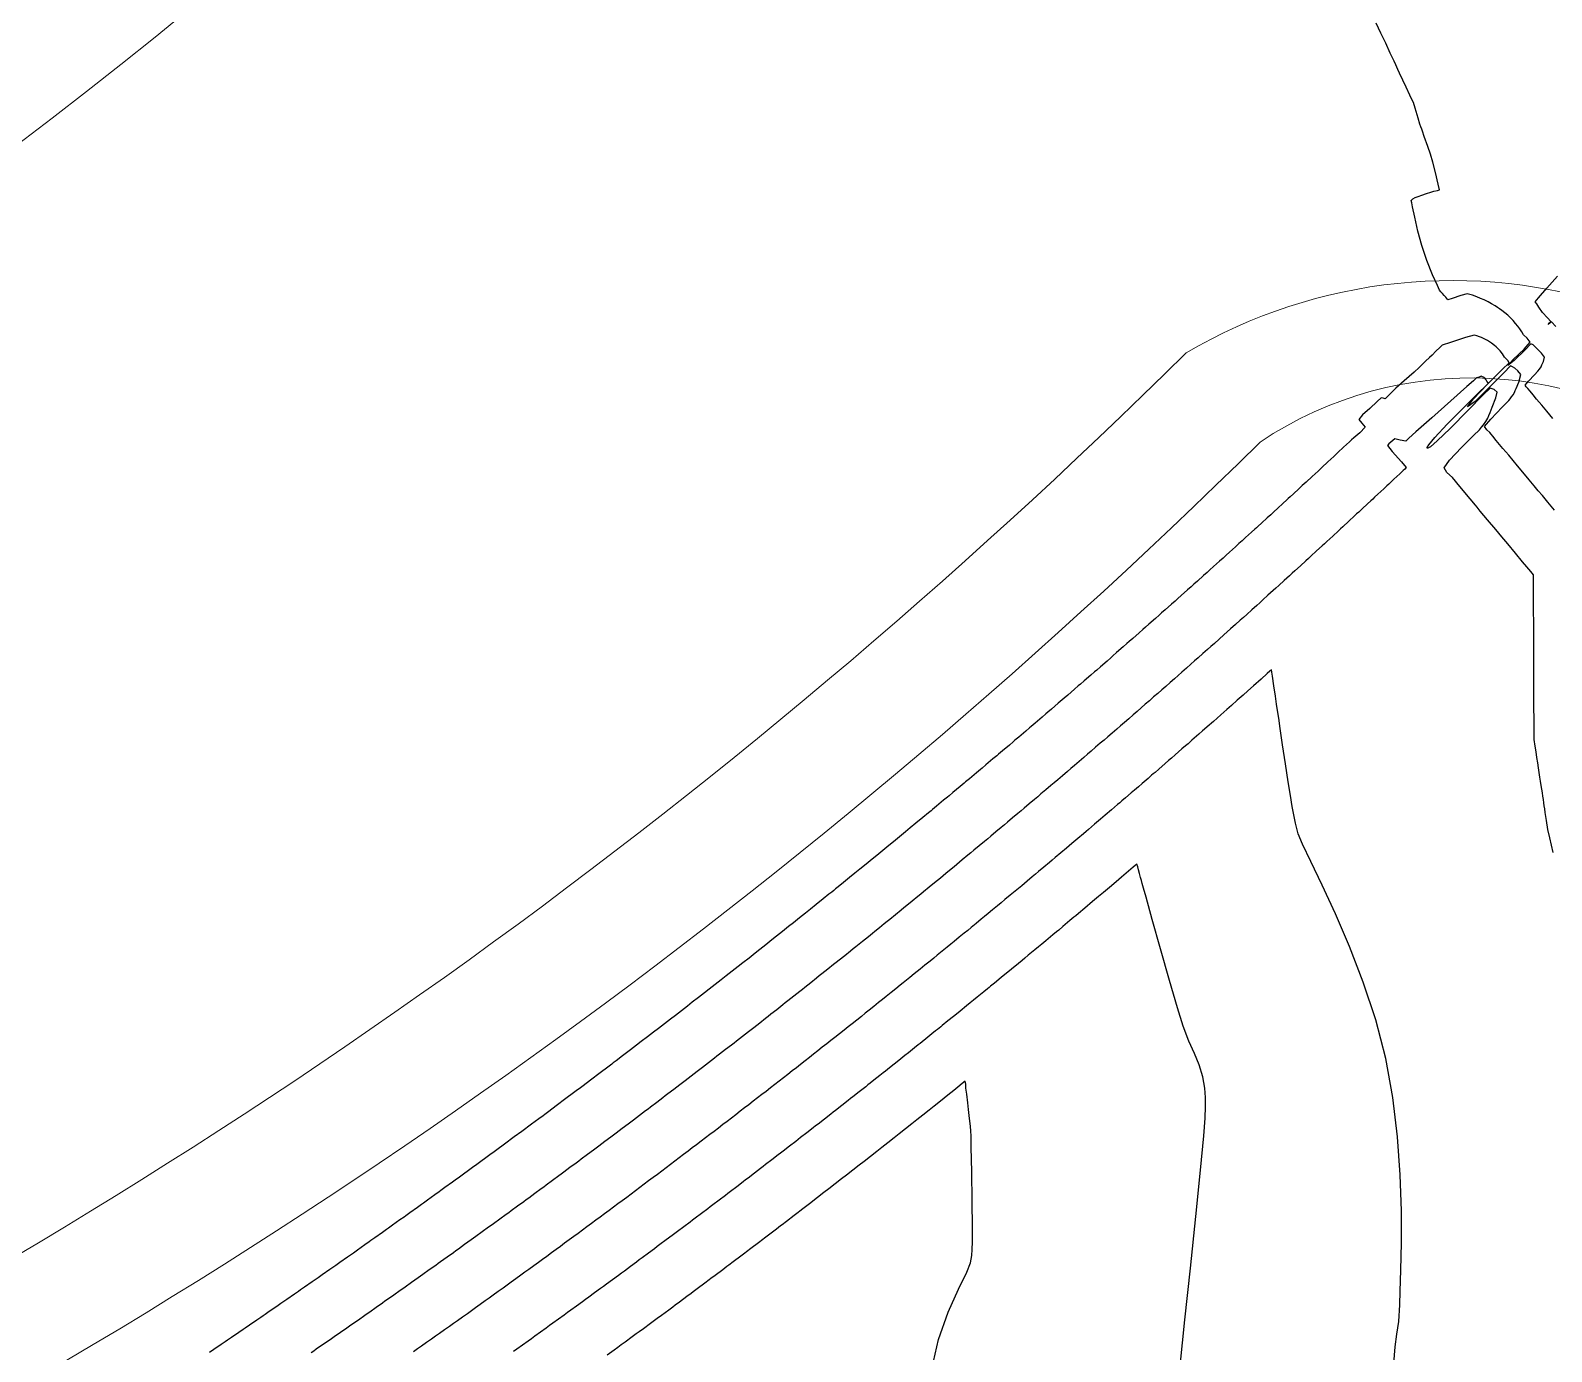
# Model space of a CAD drawing. Header units: millimetres. Extents: x 340454 to 342791, y 6993867 to 6995092.
# Drawn here: x 341672 to 341711.5, y 6994418.21 to 6994452.51 of the extents above; entities that cross this region are included whole.
import ezdxf

# ---------------------------------------------------------------- set-up
doc = ezdxf.new("R2010")
doc.units = ezdxf.units.MM
doc.header["$LTSCALE"] = 10
for name, color, linetype in [('T-HM-CURVA_INTERMEDIARIA', 45, 'Continuous'), ('T-HM-CURVA_MESTRA', 20, 'Continuous'), ('URB-Calçadas', 2, 'Continuous'), ('URB-Quadras', 3, 'Continuous')]:
    doc.layers.add(name, color=color, linetype=linetype)

msp = doc.modelspace()

# ---------------------------------------------------------------- linework, layer by layer
at = {"layer": 'T-HM-CURVA_INTERMEDIARIA', "color": 45, "linetype": 'Continuous', "lineweight": -3, "flags": 128}
for points, elevation in [([(341711.528, 6994442.44), (341711.373, 6994442.626), (341711.244, 6994442.781), (341711.109, 6994442.943), (341711.018, 6994443.051), (341710.937, 6994443.149), (341710.878, 6994443.22), (341710.838, 6994443.263), (341710.807, 6994443.305), (341710.894, 6994443.404), (341711.055, 6994443.576), (341711.144, 6994443.67), (341711.185, 6994443.718), (341711.224, 6994443.781), (341711.247, 6994443.834), (341711.286, 6994443.916), (341711.315, 6994444.032), (341711.234, 6994444.135), (341711.093, 6994444.275), (341711.016, 6994444.348), (341710.956, 6994444.377), (341710.807, 6994444.223), (341710.528, 6994443.944), (341710.362, 6994443.811), (341710.498, 6994443.968), (341710.782, 6994444.242), (341710.938, 6994444.422), (341710.865, 6994444.526), (341710.77, 6994444.611), (341710.721, 6994444.687), (341710.672, 6994444.764), (341710.618, 6994444.837), (341710.56, 6994444.909), (341710.497, 6994444.979), (341710.431, 6994445.049), (341710.357, 6994445.117), (341710.284, 6994445.18), (341710.202, 6994445.244), (341710.142, 6994445.288), (341710.095, 6994445.321), (341710.031, 6994445.361), (341709.941, 6994445.415), (341709.848, 6994445.464), (341709.745, 6994445.515), (341709.65, 6994445.555), (341709.554, 6994445.593), (341709.442, 6994445.639), (341709.303, 6994445.671), (341709.137, 6994445.63), (341708.919, 6994445.556), (341708.806, 6994445.517), (341708.752, 6994445.588), (341708.712, 6994445.636), (341708.667, 6994445.686), (341708.625, 6994445.727), (341708.585, 6994445.768), (341708.531, 6994445.888), (341708.409, 6994446.172), (341708.261, 6994446.544), (341708.128, 6994446.927), (341708.024, 6994447.305), (341707.943, 6994447.665), (341707.89, 6994447.935), (341707.871, 6994448.042), (341707.854, 6994448.095), (341707.897, 6994448.14), (341707.956, 6994448.175), (341708.034, 6994448.205), (341708.127, 6994448.236), (341708.253, 6994448.277), (341708.363, 6994448.313), (341708.443, 6994448.339), (341708.531, 6994448.361), (341708.585, 6994448.372), (341708.554, 6994448.52), (341708.484, 6994448.827), (341708.417, 6994449.094), (341708.351, 6994449.298), (341708.28, 6994449.498), (341708.189, 6994449.764), (341708.143, 6994449.899), (341708.128, 6994449.951), (341708.104, 6994450.009), (341708.075, 6994450.081), (341708.029, 6994450.235), (341707.952, 6994450.495), (341707.909, 6994450.639), (341707.872, 6994450.718), (341707.819, 6994450.83), (341707.72, 6994451.043), (341707.638, 6994451.221), (341707.553, 6994451.403), (341707.508, 6994451.498), (341707.481, 6994451.558), (341707.453, 6994451.617), (341707.406, 6994451.717), (341707.308, 6994451.928), (341707.19, 6994452.181), (341707.067, 6994452.444), (341706.945, 6994452.705)], 694), ([(341711.573, 6994440.055), (341711.397, 6994440.266), (341711.257, 6994440.435), (341711.15, 6994440.563), (341711.043, 6994440.691), (341710.912, 6994440.848), (341710.749, 6994441.044), (341710.613, 6994441.207), (341710.498, 6994441.345), (341710.383, 6994441.483), (341710.234, 6994441.662), (341710.06, 6994441.87), (341709.97, 6994441.979), (341709.93, 6994442.027), (341709.89, 6994442.075), (341709.819, 6994442.144), (341709.758, 6994442.232), (341709.918, 6994442.423), (341710.216, 6994442.736), (341710.383, 6994442.908), (341710.422, 6994442.952), (341710.459, 6994442.997), (341710.497, 6994443.056), (341710.532, 6994443.113), (341710.553, 6994443.163), (341710.574, 6994443.213), (341710.644, 6994443.379), (341710.7, 6994443.579), (341710.622, 6994443.68), (341710.541, 6994443.747), (341710.485, 6994443.78), (341710.429, 6994443.802), (341710.255, 6994443.627), (341709.886, 6994443.248), (341709.509, 6994442.88), (341709.313, 6994442.738), (341709.459, 6994442.94), (341709.833, 6994443.33), (341710.218, 6994443.712), (341710.395, 6994443.885), (341710.359, 6994443.946), (341710.321, 6994443.986), (341710.279, 6994444.03), (341710.226, 6994444.113), (341710.166, 6994444.191), (341710.131, 6994444.229), (341710.096, 6994444.266), (341710.056, 6994444.303), (341710.017, 6994444.337), (341709.94, 6994444.396), (341709.889, 6994444.429), (341709.832, 6994444.464), (341709.779, 6994444.492), (341709.726, 6994444.518), (341709.675, 6994444.539), (341709.623, 6994444.56), (341709.56, 6994444.583), (341709.488, 6994444.602), (341709.264, 6994444.537), (341708.872, 6994444.414), (341708.659, 6994444.345), (341708.596, 6994444.284), (341708.495, 6994444.185), (341708.393, 6994444.086), (341708.329, 6994444.024), (341708.226, 6994443.923), (341708.122, 6994443.823), (341708.057, 6994443.76), (341707.926, 6994443.644), (341707.666, 6994443.416), (341707.455, 6994443.226), (341707.271, 6994443.047), (341707.173, 6994442.953), (341707.123, 6994442.964), (341707.072, 6994442.974), (341706.971, 6994442.88), (341706.782, 6994442.695), (341706.589, 6994442.531), (341706.49, 6994442.413), (341706.574, 6994442.315), (341706.657, 6994442.217), (341706.516, 6994442.063), (341706.361, 6994441.939), (341706.306, 6994441.887), (341706.25, 6994441.835), (341706.099, 6994441.694), (341705.949, 6994441.554), (341705.896, 6994441.504), (341705.843, 6994441.454), (341705.689, 6994441.311), (341705.536, 6994441.169), (341705.485, 6994441.122), (341705.434, 6994441.074), (341705.278, 6994440.929), (341705.123, 6994440.786), (341705.074, 6994440.74), (341705.025, 6994440.695), (341704.939, 6994440.616), (341704.794, 6994440.482), (341704.709, 6994440.404), (341704.662, 6994440.36), (341704.615, 6994440.317), (341704.528, 6994440.237), (341704.381, 6994440.102), (341704.294, 6994440.023), (341704.249, 6994439.981), (341704.204, 6994439.94), (341704.116, 6994439.86), (341703.966, 6994439.722), (341703.879, 6994439.643), (341703.836, 6994439.603), (341703.792, 6994439.564), (341703.704, 6994439.483), (341703.55, 6994439.344), (341703.462, 6994439.264), (341703.421, 6994439.226), (341703.38, 6994439.189), (341703.29, 6994439.108), (341703.134, 6994438.967), (341703.045, 6994438.886), (341703.006, 6994438.85), (341702.967, 6994438.815), (341702.876, 6994438.733), (341702.718, 6994438.591), (341702.628, 6994438.51), (341702.59, 6994438.476), (341702.553, 6994438.442), (341702.461, 6994438.36), (341702.301, 6994438.216), (341702.21, 6994438.135), (341702.138, 6994438.07), (341702.046, 6994437.988), (341701.883, 6994437.842), (341701.791, 6994437.761), (341701.722, 6994437.699), (341701.629, 6994437.616), (341701.464, 6994437.47), (341701.372, 6994437.388), (341701.305, 6994437.329), (341701.212, 6994437.246), (341701.045, 6994437.099), (341700.952, 6994437.016), (341700.888, 6994436.96), (341700.794, 6994436.877), (341700.625, 6994436.728), (341700.531, 6994436.646), (341700.47, 6994436.592), (341700.375, 6994436.508), (341700.204, 6994436.359), (341700.109, 6994436.276), (341700.051, 6994436.225), (341699.955, 6994436.141), (341699.782, 6994435.991), (341699.687, 6994435.907), (341699.631, 6994435.858), (341699.534, 6994435.775), (341699.36, 6994435.623), (341699.264, 6994435.54), (341699.21, 6994435.493), (341699.113, 6994435.409), (341698.937, 6994435.257), (341698.84, 6994435.174), (341698.789, 6994435.129), (341698.691, 6994435.045), (341698.513, 6994434.892), (341698.415, 6994434.809), (341698.366, 6994434.766), (341698.268, 6994434.682), (341698.089, 6994434.529), (341697.99, 6994434.445), (341697.943, 6994434.404), (341697.844, 6994434.32), (341697.664, 6994434.166), (341697.565, 6994434.082), (341697.519, 6994434.043), (341697.42, 6994433.959), (341697.238, 6994433.805), (341697.138, 6994433.72), (341697.095, 6994433.683), (341696.994, 6994433.599), (341696.811, 6994433.444), (341696.711, 6994433.36), (341696.669, 6994433.324), (341696.568, 6994433.24), (341696.384, 6994433.085), (341696.284, 6994433.001), (341696.243, 6994432.966), (341696.141, 6994432.882), (341695.956, 6994432.727), (341695.855, 6994432.642), (341695.815, 6994432.609), (341695.714, 6994432.525), (341695.528, 6994432.37), (341695.426, 6994432.285), (341695.387, 6994432.253), (341695.323, 6994432.2), (341695.173, 6994432.076), (341694.994, 6994431.927), (341694.848, 6994431.807), (341694.723, 6994431.704), (341694.567, 6994431.575), (341694.413, 6994431.449), (341694.29, 6994431.348), (341694.136, 6994431.221), (341693.981, 6994431.095), (341693.859, 6994430.995), (341693.704, 6994430.869), (341693.542, 6994430.737), (341693.412, 6994430.632), (341693.272, 6994430.517), (341693.11, 6994430.387), (341692.975, 6994430.278), (341692.909, 6994430.224), (341692.859, 6994430.183), (341692.808, 6994430.143), (341692.736, 6994430.084), (341692.585, 6994429.963), (341692.404, 6994429.818), (341692.255, 6994429.697), (341692.128, 6994429.596), (341691.97, 6994429.469), (341691.814, 6994429.345), (341691.69, 6994429.246), (341691.534, 6994429.122), (341691.378, 6994428.998), (341691.254, 6994428.899), (341691.098, 6994428.775), (341690.941, 6994428.652), (341690.817, 6994428.554), (341690.661, 6994428.43), (341690.504, 6994428.307), (341690.38, 6994428.209), (341690.223, 6994428.086), (341690.066, 6994427.963), (341689.941, 6994427.865), (341689.784, 6994427.743), (341689.627, 6994427.62), (341689.502, 6994427.523), (341689.345, 6994427.401), (341689.188, 6994427.279), (341689.063, 6994427.182), (341688.905, 6994427.06), (341688.748, 6994426.938), (341688.622, 6994426.841), (341688.464, 6994426.72), (341688.307, 6994426.598), (341688.181, 6994426.502), (341688.023, 6994426.381), (341687.865, 6994426.26), (341687.739, 6994426.164), (341687.581, 6994426.043), (341687.379, 6994425.89), (341687.21, 6994425.761), (341687.138, 6994425.706), (341687.097, 6994425.676), (341686.992, 6994425.596), (341686.799, 6994425.45), (341686.694, 6994425.37), (341686.653, 6994425.339), (341686.547, 6994425.26), (341686.354, 6994425.115), (341686.249, 6994425.035), (341686.207, 6994425.004), (341686.102, 6994424.925), (341685.909, 6994424.781), (341685.803, 6994424.702), (341685.761, 6994424.67), (341685.655, 6994424.591), (341685.462, 6994424.447), (341685.357, 6994424.369), (341685.314, 6994424.336), (341685.208, 6994424.258), (341685.015, 6994424.115), (341684.909, 6994424.036), (341684.866, 6994424.004), (341684.76, 6994423.926), (341684.566, 6994423.783), (341684.46, 6994423.705), (341684.417, 6994423.673), (341684.311, 6994423.595), (341684.117, 6994423.452), (341684.011, 6994423.374), (341683.967, 6994423.342), (341683.861, 6994423.265), (341683.667, 6994423.123), (341683.561, 6994423.045), (341683.517, 6994423.013), (341683.41, 6994422.936), (341683.216, 6994422.794), (341683.11, 6994422.717), (341683.065, 6994422.685), (341682.959, 6994422.608), (341682.764, 6994422.467), (341682.658, 6994422.39), (341682.613, 6994422.357), (341682.507, 6994422.281), (341682.312, 6994422.14), (341682.206, 6994422.064), (341682.16, 6994422.031), (341682.054, 6994421.955), (341681.859, 6994421.815), (341681.753, 6994421.739), (341681.706, 6994421.705), (341681.599, 6994421.629), (341681.405, 6994421.49), (341681.298, 6994421.414), (341681.251, 6994421.381), (341681.145, 6994421.305), (341680.95, 6994421.167), (341680.844, 6994421.092), (341680.796, 6994421.058), (341680.689, 6994420.982), (341680.495, 6994420.845), (341680.388, 6994420.77), (341680.339, 6994420.735), (341680.233, 6994420.66), (341680.039, 6994420.524), (341679.932, 6994420.449), (341679.882, 6994420.414), (341679.775, 6994420.339), (341679.581, 6994420.203), (341679.475, 6994420.129), (341679.424, 6994420.093), (341679.317, 6994420.019), (341679.124, 6994419.884), (341679.017, 6994419.81), (341678.964, 6994419.774), (341678.858, 6994419.7), (341678.665, 6994419.566), (341678.558, 6994419.492), (341678.505, 6994419.455), (341678.398, 6994419.382), (341678.205, 6994419.249), (341678.099, 6994419.175), (341678.044, 6994419.138), (341677.988, 6994419.1), (341677.882, 6994419.027), (341677.689, 6994418.894), (341677.582, 6994418.821), (341677.525, 6994418.782), (341677.419, 6994418.71), (341677.226, 6994418.578), (341677.12, 6994418.506), (341677.06, 6994418.466), (341676.954, 6994418.394), (341676.763, 6994418.263), (341676.656, 6994418.191)], 693), ([(341711.535, 6994431.173), (341711.448, 6994431.552), (341711.402, 6994431.765), (341711.363, 6994432.004), (341711.334, 6994432.204), (341711.32, 6994432.305), (341711.308, 6994432.382), (341711.297, 6994432.46), (341711.284, 6994432.542), (341711.271, 6994432.629), (341711.257, 6994432.719), (341711.243, 6994432.814), (341711.228, 6994432.913), (341711.212, 6994433.02), (341711.195, 6994433.128), (341711.177, 6994433.247), (341711.159, 6994433.367), (341711.139, 6994433.5), (341711.118, 6994433.634), (341711.096, 6994433.784), (341711.07, 6994433.933), (341711.049, 6994434.103), (341711.044, 6994434.439), (341711.04, 6994435.123), (341711.037, 6994435.918), (341711.035, 6994436.585), (341711.034, 6994436.886), (341711.033, 6994436.997), (341711.033, 6994437.107), (341711.032, 6994437.224), (341711.031, 6994437.352), (341711.031, 6994437.511), (341711.03, 6994437.626), (341711.03, 6994437.691), (341711.029, 6994437.755), (341711.029, 6994437.834), (341711.028, 6994437.925), (341711.028, 6994438.02), (341711.027, 6994438.105), (341711.027, 6994438.173), (341711.027, 6994438.242), (341711.029, 6994438.312), (341711.026, 6994438.381), (341710.959, 6994438.466), (341710.852, 6994438.59), (341710.745, 6994438.718), (341710.56, 6994438.94), (341710.36, 6994439.18), (341710.208, 6994439.362), (341710.048, 6994439.554), (341709.834, 6994439.811), (341709.647, 6994440.036), (341709.565, 6994440.134), (341709.523, 6994440.184), (341709.386, 6994440.349), (341709.118, 6994440.67), (341708.921, 6994440.906), (341708.779, 6994441.034), (341708.71, 6994441.16), (341708.85, 6994441.356), (341709.157, 6994441.683), (341709.469, 6994441.995), (341709.622, 6994442.147), (341709.679, 6994442.211), (341709.733, 6994442.276), (341709.789, 6994442.362), (341709.839, 6994442.446), (341709.871, 6994442.518), (341709.901, 6994442.591), (341709.957, 6994442.734), (341710.047, 6994442.976), (341710.085, 6994443.126), (341710.005, 6994443.194), (341709.902, 6994443.227), (341709.721, 6994443.054), (341709.328, 6994442.652), (341708.861, 6994442.18), (341708.529, 6994441.859), (341708.35, 6994441.706), (341708.281, 6994441.664), (341708.265, 6994441.665), (341708.263, 6994441.682), (341708.306, 6994441.754), (341708.462, 6994441.941), (341708.789, 6994442.288), (341709.271, 6994442.774), (341709.611, 6994443.11), (341709.786, 6994443.282), (341709.845, 6994443.34), (341709.853, 6994443.349), (341709.851, 6994443.354), (341709.842, 6994443.372), (341709.82, 6994443.408), (341709.8, 6994443.438), (341709.761, 6994443.484), (341709.72, 6994443.515), (341709.673, 6994443.533), (341709.613, 6994443.515), (341709.552, 6994443.496), (341709.514, 6994443.458), (341709.474, 6994443.42), (341709.299, 6994443.265), (341708.884, 6994442.897), (341708.388, 6994442.458), (341707.971, 6994442.088), (341707.791, 6994441.929), (341707.752, 6994441.887), (341707.71, 6994441.85), (341707.569, 6994441.879), (341707.424, 6994441.907), (341707.374, 6994441.868), (341707.327, 6994441.822), (341707.276, 6994441.779), (341707.236, 6994441.734), (341707.362, 6994441.582), (341707.598, 6994441.313), (341707.724, 6994441.164), (341707.688, 6994441.125), (341707.643, 6994441.087), (341707.555, 6994441.005), (341707.403, 6994440.861), (341707.314, 6994440.777), (341707.269, 6994440.735), (341707.223, 6994440.693), (341707.138, 6994440.613), (341706.99, 6994440.475), (341706.902, 6994440.392), (341706.853, 6994440.347), (341706.803, 6994440.301), (341706.719, 6994440.222), (341706.577, 6994440.089), (341706.49, 6994440.009), (341706.436, 6994439.959), (341706.383, 6994439.909), (341706.231, 6994439.769), (341706.077, 6994439.626), (341706.019, 6994439.573), (341705.962, 6994439.52), (341705.814, 6994439.383), (341705.663, 6994439.244), (341705.601, 6994439.187), (341705.54, 6994439.131), (341705.396, 6994438.998), (341705.248, 6994438.863), (341705.182, 6994438.802), (341705.116, 6994438.742), (341704.976, 6994438.614), (341704.832, 6994438.483), (341704.762, 6994438.419), (341704.691, 6994438.355), (341704.555, 6994438.231), (341704.416, 6994438.104), (341704.341, 6994438.036), (341704.266, 6994437.968), (341704.134, 6994437.849), (341703.999, 6994437.726), (341703.92, 6994437.655), (341703.841, 6994437.584), (341703.712, 6994437.468), (341703.581, 6994437.349), (341703.498, 6994437.275), (341703.414, 6994437.201), (341703.29, 6994437.089), (341703.162, 6994436.974), (341703.075, 6994436.896), (341702.988, 6994436.819), (341702.867, 6994436.71), (341702.742, 6994436.599), (341702.651, 6994436.518), (341702.561, 6994436.438), (341702.443, 6994436.333), (341702.321, 6994436.225), (341702.227, 6994436.142), (341702.133, 6994436.059), (341702.018, 6994435.957), (341701.9, 6994435.852), (341701.802, 6994435.766), (341701.704, 6994435.68), (341701.593, 6994435.582), (341701.478, 6994435.481), (341701.376, 6994435.391), (341701.273, 6994435.302), (341701.166, 6994435.208), (341701.054, 6994435.11), (341700.948, 6994435.017), (341700.842, 6994434.924), (341700.736, 6994434.832), (341700.63, 6994434.74), (341700.518, 6994434.642), (341700.409, 6994434.548), (341700.307, 6994434.46), (341700.206, 6994434.371), (341700.089, 6994434.271), (341699.976, 6994434.173), (341699.878, 6994434.089), (341699.78, 6994434.004), (341699.66, 6994433.9), (341699.543, 6994433.8), (341699.449, 6994433.719), (341699.354, 6994433.637), (341699.23, 6994433.531), (341699.11, 6994433.428), (341699.018, 6994433.35), (341698.926, 6994433.272), (341698.8, 6994433.164), (341698.676, 6994433.058), (341698.587, 6994432.982), (341698.498, 6994432.907), (341698.369, 6994432.797), (341698.241, 6994432.689), (341698.155, 6994432.616), (341698.069, 6994432.543), (341697.937, 6994432.431), (341697.807, 6994432.321), (341697.723, 6994432.251), (341697.64, 6994432.181), (341697.504, 6994432.067), (341697.371, 6994431.955), (341697.29, 6994431.887), (341697.209, 6994431.819), (341697.071, 6994431.704), (341696.935, 6994431.59), (341696.857, 6994431.524), (341696.778, 6994431.458), (341696.638, 6994431.342), (341696.5, 6994431.227), (341696.423, 6994431.163), (341696.345, 6994431.099), (341696.197, 6994430.976), (341696.054, 6994430.857), (341695.983, 6994430.799), (341695.912, 6994430.74), (341695.772, 6994430.625), (341695.628, 6994430.506), (341695.553, 6994430.444), (341695.478, 6994430.383), (341695.335, 6994430.265), (341695.192, 6994430.148), (341695.118, 6994430.087), (341695.044, 6994430.026), (341694.898, 6994429.908), (341694.754, 6994429.79), (341694.681, 6994429.73), (341694.608, 6994429.671), (341694.462, 6994429.552), (341694.316, 6994429.433), (341694.244, 6994429.375), (341694.171, 6994429.316), (341694.046, 6994429.214), (341693.93, 6994429.12), (341693.864, 6994429.067), (341693.813, 6994429.026), (341693.76, 6994428.983), (341693.609, 6994428.862), (341693.437, 6994428.723), (341693.367, 6994428.667), (341693.296, 6994428.61), (341693.146, 6994428.49), (341692.997, 6994428.37), (341692.927, 6994428.314), (341692.857, 6994428.258), (341692.706, 6994428.138), (341692.555, 6994428.018), (341692.486, 6994427.963), (341692.417, 6994427.908), (341692.265, 6994427.787), (341692.113, 6994427.667), (341692.045, 6994427.612), (341691.977, 6994427.558), (341691.823, 6994427.437), (341691.671, 6994427.317), (341691.603, 6994427.263), (341691.535, 6994427.21), (341691.381, 6994427.088), (341691.227, 6994426.968), (341691.16, 6994426.915), (341691.093, 6994426.862), (341690.938, 6994426.741), (341690.783, 6994426.62), (341690.716, 6994426.568), (341690.65, 6994426.516), (341690.494, 6994426.395), (341690.339, 6994426.274), (341690.272, 6994426.222), (341690.206, 6994426.17), (341690.05, 6994426.05), (341689.894, 6994425.929), (341689.828, 6994425.877), (341689.761, 6994425.826), (341689.605, 6994425.705), (341689.449, 6994425.585), (341689.382, 6994425.534), (341689.315, 6994425.482), (341689.159, 6994425.362), (341689.003, 6994425.242), (341688.935, 6994425.191), (341688.868, 6994425.14), (341688.712, 6994425.02), (341688.555, 6994424.901), (341688.488, 6994424.849), (341688.421, 6994424.798), (341688.264, 6994424.679), (341688.107, 6994424.56), (341688.04, 6994424.509), (341687.973, 6994424.458), (341687.816, 6994424.339), (341687.659, 6994424.22), (341687.591, 6994424.169), (341687.524, 6994424.118), (341687.366, 6994424), (341687.209, 6994423.881), (341687.141, 6994423.83), (341687.074, 6994423.78), (341686.916, 6994423.662), (341686.759, 6994423.544), (341686.691, 6994423.493), (341686.623, 6994423.442), (341686.465, 6994423.324), (341686.307, 6994423.206), (341686.239, 6994423.156), (341686.171, 6994423.106), (341686.012, 6994422.987), (341685.852, 6994422.869), (341685.786, 6994422.82), (341685.719, 6994422.77), (341685.558, 6994422.651), (341685.398, 6994422.533), (341685.331, 6994422.484), (341685.265, 6994422.436), (341685.103, 6994422.317), (341684.942, 6994422.198), (341684.876, 6994422.15), (341684.811, 6994422.102), (341684.648, 6994421.983), (341684.485, 6994421.864), (341684.421, 6994421.817), (341684.356, 6994421.77), (341684.192, 6994421.65), (341684.028, 6994421.531), (341683.964, 6994421.485), (341683.9, 6994421.438), (341683.736, 6994421.319), (341683.571, 6994421.2), (341683.507, 6994421.154), (341683.443, 6994421.108), (341683.278, 6994420.989), (341683.114, 6994420.87), (341683.05, 6994420.824), (341682.986, 6994420.779), (341682.82, 6994420.66), (341682.655, 6994420.541), (341682.591, 6994420.496), (341682.527, 6994420.45), (341682.36, 6994420.331), (341682.194, 6994420.213), (341682.131, 6994420.168), (341682.068, 6994420.123), (341681.901, 6994420.004), (341681.735, 6994419.886), (341681.671, 6994419.841), (341681.607, 6994419.796), (341681.441, 6994419.679), (341681.274, 6994419.561), (341681.21, 6994419.516), (341681.146, 6994419.471), (341680.98, 6994419.354), (341680.813, 6994419.236), (341680.749, 6994419.191), (341680.684, 6994419.146), (341680.518, 6994419.03), (341680.351, 6994418.913), (341680.286, 6994418.868), (341680.222, 6994418.823), (341680.055, 6994418.707), (341679.888, 6994418.591), (341679.823, 6994418.546), (341679.758, 6994418.501), (341679.591, 6994418.385), (341679.424, 6994418.27), (341679.359, 6994418.224), (341679.293, 6994418.179)], 692), ([(341707.405, 6994417.904), (341707.435, 6994418.331), (341707.482, 6994418.663), (341707.529, 6994418.994), (341707.556, 6994419.421), (341707.568, 6994419.78), (341707.587, 6994420.329), (341707.6, 6994421.036), (341707.597, 6994421.869), (341707.566, 6994422.796), (341707.495, 6994423.786), (341707.374, 6994424.805), (341707.19, 6994425.822), (341706.93, 6994426.824), (341706.608, 6994427.802), (341706.25, 6994428.73), (341705.885, 6994429.579), (341705.542, 6994430.323), (341705.248, 6994430.934), (341705.032, 6994431.386), (341704.922, 6994431.65), (341704.847, 6994431.927), (341704.802, 6994432.145), (341704.765, 6994432.366), (341704.717, 6994432.65), (341704.659, 6994433.005), (341704.587, 6994433.474), (341704.514, 6994433.966), (341704.452, 6994434.389), (341704.413, 6994434.653), (341704.382, 6994434.858), (341704.358, 6994435.021), (341704.326, 6994435.226), (341704.285, 6994435.5), (341704.248, 6994435.745), (341704.231, 6994435.853), (341704.223, 6994435.911), (341704.185, 6994435.877), (341704.116, 6994435.815), (341703.954, 6994435.671), (341703.762, 6994435.499), (341703.61, 6994435.364), (341703.489, 6994435.257), (341703.337, 6994435.121), (341703.185, 6994434.987), (341703.064, 6994434.88), (341702.912, 6994434.745), (341702.718, 6994434.574), (341702.556, 6994434.431), (341702.485, 6994434.37), (341702.437, 6994434.328), (341702.339, 6994434.241), (341702.159, 6994434.083), (341702.058, 6994433.995), (341701.996, 6994433.941), (341701.901, 6994433.858), (341701.728, 6994433.707), (341701.63, 6994433.622), (341701.555, 6994433.556), (341701.462, 6994433.476), (341701.297, 6994433.332), (341701.201, 6994433.249), (341701.157, 6994433.211), (341701.113, 6994433.173), (341701.022, 6994433.095), (341700.865, 6994432.959), (341700.772, 6994432.878), (341700.721, 6994432.835), (341700.671, 6994432.792), (341700.583, 6994432.716), (341700.432, 6994432.587), (341700.341, 6994432.508), (341700.285, 6994432.46), (341700.229, 6994432.412), (341700.071, 6994432.277), (341699.91, 6994432.139), (341699.848, 6994432.086), (341699.787, 6994432.034), (341699.634, 6994431.904), (341699.477, 6994431.77), (341699.411, 6994431.714), (341699.345, 6994431.658), (341699.196, 6994431.532), (341699.044, 6994431.403), (341698.973, 6994431.343), (341698.902, 6994431.283), (341698.758, 6994431.161), (341698.61, 6994431.037), (341698.535, 6994430.973), (341698.459, 6994430.91), (341698.319, 6994430.792), (341698.176, 6994430.672), (341698.096, 6994430.605), (341698.016, 6994430.538), (341697.879, 6994430.424), (341697.74, 6994430.308), (341697.657, 6994430.238), (341697.573, 6994430.169), (341697.444, 6994430.061), (341697.303, 6994429.945), (341697.209, 6994429.866), (341697.114, 6994429.787), (341696.986, 6994429.682), (341696.866, 6994429.583), (341696.778, 6994429.51), (341696.69, 6994429.438), (341696.56, 6994429.33), (341696.428, 6994429.221), (341696.338, 6994429.148), (341696.248, 6994429.074), (341696.119, 6994428.968), (341695.989, 6994428.861), (341695.897, 6994428.786), (341695.804, 6994428.711), (341695.678, 6994428.607), (341695.549, 6994428.502), (341695.455, 6994428.426), (341695.36, 6994428.349), (341695.227, 6994428.241), (341695.108, 6994428.144), (341695.029, 6994428.08), (341694.95, 6994428.016), (341694.836, 6994427.924), (341694.746, 6994427.851), (341694.706, 6994427.819), (341694.667, 6994427.787), (341694.589, 6994427.725), (341694.47, 6994427.629), (341694.348, 6994427.531), (341694.224, 6994427.432), (341694.124, 6994427.351), (341694.024, 6994427.271), (341693.903, 6994427.174), (341693.781, 6994427.077), (341693.679, 6994426.995), (341693.577, 6994426.914), (341693.458, 6994426.819), (341693.337, 6994426.723), (341693.233, 6994426.64), (341693.129, 6994426.558), (341693.011, 6994426.464), (341692.892, 6994426.37), (341692.786, 6994426.286), (341692.68, 6994426.203), (341692.564, 6994426.111), (341692.446, 6994426.018), (341692.339, 6994425.933), (341692.231, 6994425.849), (341692.116, 6994425.759), (341691.999, 6994425.667), (341691.891, 6994425.582), (341691.782, 6994425.497), (341691.667, 6994425.407), (341691.552, 6994425.317), (341691.442, 6994425.232), (341691.333, 6994425.147), (341691.218, 6994425.058), (341691.103, 6994424.968), (341690.993, 6994424.883), (341690.884, 6994424.798), (341690.769, 6994424.71), (341690.654, 6994424.621), (341690.544, 6994424.536), (341690.433, 6994424.45), (341690.319, 6994424.362), (341690.204, 6994424.274), (341690.093, 6994424.189), (341689.982, 6994424.104), (341689.868, 6994424.016), (341689.753, 6994423.928), (341689.641, 6994423.843), (341689.53, 6994423.758), (341689.416, 6994423.671), (341689.301, 6994423.583), (341689.189, 6994423.498), (341689.077, 6994423.413), (341688.963, 6994423.327), (341688.848, 6994423.24), (341688.736, 6994423.155), (341688.624, 6994423.07), (341688.509, 6994422.983), (341688.395, 6994422.897), (341688.282, 6994422.812), (341688.169, 6994422.727), (341688.055, 6994422.641), (341687.94, 6994422.555), (341687.827, 6994422.47), (341687.714, 6994422.386), (341687.6, 6994422.3), (341687.485, 6994422.215), (341687.37, 6994422.129), (341687.257, 6994422.044), (341687.143, 6994421.96), (341687.029, 6994421.875), (341686.911, 6994421.788), (341686.796, 6994421.702), (341686.684, 6994421.619), (341686.572, 6994421.536), (341686.452, 6994421.448), (341686.335, 6994421.361), (341686.224, 6994421.28), (341686.114, 6994421.199), (341685.992, 6994421.11), (341685.873, 6994421.022), (341685.764, 6994420.942), (341685.655, 6994420.862), (341685.532, 6994420.772), (341685.41, 6994420.683), (341685.303, 6994420.605), (341685.195, 6994420.527), (341685.07, 6994420.436), (341684.947, 6994420.346), (341684.841, 6994420.269), (341684.735, 6994420.192), (341684.609, 6994420.101), (341684.484, 6994420.011), (341684.379, 6994419.935), (341684.274, 6994419.859), (341684.147, 6994419.768), (341684.021, 6994419.677), (341683.916, 6994419.602), (341683.811, 6994419.526), (341683.684, 6994419.435), (341683.557, 6994419.344), (341683.452, 6994419.269), (341683.348, 6994419.195), (341683.219, 6994419.102), (341683.09, 6994419.011), (341682.987, 6994418.937), (341682.884, 6994418.864), (341682.755, 6994418.773), (341682.626, 6994418.681), (341682.523, 6994418.608), (341682.419, 6994418.535), (341682.29, 6994418.443), (341682.16, 6994418.352), (341682.057, 6994418.279), (341681.954, 6994418.207)], 691), ([(341695.403, 6994417.762), (341695.583, 6994418.528), (341695.835, 6994419.234), (341696.099, 6994419.832), (341696.312, 6994420.274), (341696.413, 6994420.512), (341696.445, 6994420.707), (341696.458, 6994420.865), (341696.466, 6994421.063), (341696.466, 6994421.436), (341696.456, 6994422.114), (341696.443, 6994422.881), (341696.43, 6994423.52), (341696.424, 6994423.814), (341696.418, 6994423.938), (341696.41, 6994424.061), (341696.395, 6994424.193), (341696.376, 6994424.344), (341696.359, 6994424.493), (341696.338, 6994424.669), (341696.312, 6994424.895), (341696.294, 6994425.048), (341696.289, 6994425.152), (341696.273, 6994425.229), (341696.193, 6994425.174), (341696.081, 6994425.075), (341695.98, 6994424.994), (341695.821, 6994424.867), (341695.629, 6994424.713), (341695.467, 6994424.584), (341695.338, 6994424.481), (341695.176, 6994424.352), (341695.014, 6994424.224), (341694.885, 6994424.121), (341694.722, 6994423.993), (341694.559, 6994423.864), (341694.43, 6994423.762), (341694.267, 6994423.634), (341694.105, 6994423.506), (341693.975, 6994423.405), (341693.812, 6994423.277), (341693.649, 6994423.149), (341693.519, 6994423.048), (341693.356, 6994422.92), (341693.192, 6994422.793), (341693.062, 6994422.692), (341692.899, 6994422.565), (341692.735, 6994422.438), (341692.604, 6994422.337), (341692.44, 6994422.211), (341692.232, 6994422.05), (341692.056, 6994421.915), (341691.981, 6994421.857), (341691.941, 6994421.826), (341691.832, 6994421.743), (341691.631, 6994421.589), (341691.522, 6994421.505), (341691.48, 6994421.473), (341691.37, 6994421.39), (341691.17, 6994421.237), (341691.061, 6994421.154), (341691.017, 6994421.121), (341690.908, 6994421.038), (341690.708, 6994420.886), (341690.599, 6994420.804), (341690.554, 6994420.769), (341690.445, 6994420.687), (341690.246, 6994420.537), (341690.137, 6994420.455), (341690.089, 6994420.419), (341689.981, 6994420.337), (341689.782, 6994420.188), (341689.673, 6994420.107), (341689.624, 6994420.07), (341689.516, 6994419.989), (341689.318, 6994419.841), (341689.209, 6994419.76), (341689.156, 6994419.72), (341689.049, 6994419.64), (341688.852, 6994419.494), (341688.744, 6994419.414), (341688.683, 6994419.368), (341688.577, 6994419.29), (341688.385, 6994419.148), (341688.278, 6994419.069), (341688.209, 6994419.018), (341688.104, 6994418.941), (341687.917, 6994418.803), (341687.811, 6994418.725), (341687.735, 6994418.669), (341687.631, 6994418.593), (341687.447, 6994418.459), (341687.343, 6994418.382), (341687.301, 6994418.352), (341687.259, 6994418.321), (341687.157, 6994418.247), (341686.978, 6994418.116)], 689)]:
    msp.add_lwpolyline(points, dxfattribs=dict(at, elevation=elevation))
at = {"layer": 'T-HM-CURVA_MESTRA', "color": 20, "linetype": 'Continuous', "lineweight": -3, "flags": 128}
for points, elevation in [([(341711.609, 6994444.829), (341711.491, 6994444.949), (341711.449, 6994444.914), (341711.411, 6994444.883), (341711.444, 6994444.919), (341711.481, 6994444.958), (341711.393, 6994445.05), (341711.262, 6994445.191), (341711.17, 6994445.329), (341711.118, 6994445.415), (341711.075, 6994445.471), (341711.161, 6994445.573), (341711.376, 6994445.82), (341711.653, 6994446.133)], 695), ([(341701.855, 6994417.841), (341701.978, 6994419.033), (341702.119, 6994420.376), (341702.259, 6994421.72), (341702.382, 6994422.917), (341702.47, 6994423.816), (341702.505, 6994424.268), (341702.514, 6994424.572), (341702.516, 6994424.811), (341702.497, 6994425.047), (341702.444, 6994425.343), (341702.349, 6994425.66), (341702.224, 6994425.953), (341702.081, 6994426.271), (341701.93, 6994426.663), (341701.785, 6994427.133), (341701.577, 6994427.85), (341701.345, 6994428.666), (341701.13, 6994429.434), (341700.97, 6994430.007), (341700.906, 6994430.239), (341700.888, 6994430.303), (341700.869, 6994430.367), (341700.848, 6994430.441), (341700.824, 6994430.524), (341700.796, 6994430.623), (341700.769, 6994430.718), (341700.751, 6994430.801), (341700.727, 6994430.864), (341700.631, 6994430.789), (341700.456, 6994430.634), (341700.333, 6994430.529), (341700.192, 6994430.41), (341700.019, 6994430.263), (341699.862, 6994430.131), (341699.738, 6994430.026), (341699.581, 6994429.893), (341699.381, 6994429.726), (341699.214, 6994429.585), (341699.142, 6994429.525), (341699.096, 6994429.486), (341698.993, 6994429.4), (341698.806, 6994429.244), (341698.702, 6994429.157), (341698.647, 6994429.111), (341698.548, 6994429.029), (341698.366, 6994428.878), (341698.261, 6994428.79), (341698.217, 6994428.754), (341698.173, 6994428.718), (341698.078, 6994428.638), (341697.912, 6994428.501), (341697.82, 6994428.425), (341697.752, 6994428.369), (341697.654, 6994428.288), (341697.477, 6994428.142), (341697.377, 6994428.06), (341697.304, 6994428), (341697.206, 6994427.92), (341697.033, 6994427.778), (341696.934, 6994427.697), (341696.894, 6994427.664), (341696.854, 6994427.632), (341696.758, 6994427.553), (341696.588, 6994427.414), (341696.49, 6994427.334), (341696.447, 6994427.3), (341696.405, 6994427.265), (341696.308, 6994427.186), (341696.14, 6994427.05), (341696.045, 6994426.973), (341695.97, 6994426.912), (341695.825, 6994426.795), (341695.679, 6994426.677), (341695.639, 6994426.645), (341695.599, 6994426.612), (341695.553, 6994426.575), (341695.503, 6994426.535), (341695.409, 6994426.459), (341695.248, 6994426.33), (341695.152, 6994426.253), (341695.102, 6994426.212), (341695.051, 6994426.172), (341694.957, 6994426.097), (341694.799, 6994425.97), (341694.705, 6994425.895), (341694.651, 6994425.852), (341694.598, 6994425.81), (341694.505, 6994425.736), (341694.35, 6994425.612), (341694.256, 6994425.538), (341694.2, 6994425.493), (341694.144, 6994425.449), (341694.053, 6994425.376), (341693.9, 6994425.255), (341693.807, 6994425.181), (341693.749, 6994425.135), (341693.69, 6994425.089), (341693.524, 6994424.958), (341693.357, 6994424.826), (341693.296, 6994424.778), (341693.235, 6994424.731), (341693.071, 6994424.602), (341692.906, 6994424.472), (341692.843, 6994424.423), (341692.781, 6994424.374), (341692.618, 6994424.247), (341692.454, 6994424.119), (341692.39, 6994424.069), (341692.327, 6994424.02), (341692.164, 6994423.894), (341692.001, 6994423.767), (341691.937, 6994423.717), (341691.873, 6994423.667), (341691.71, 6994423.542), (341691.547, 6994423.416), (341691.482, 6994423.366), (341691.418, 6994423.316), (341691.255, 6994423.191), (341691.093, 6994423.066), (341691.027, 6994423.015), (341690.962, 6994422.965), (341690.8, 6994422.841), (341690.637, 6994422.717), (341690.571, 6994422.666), (341690.505, 6994422.615), (341690.343, 6994422.492), (341690.181, 6994422.369), (341690.114, 6994422.318), (341690.047, 6994422.267), (341689.886, 6994422.144), (341689.724, 6994422.022), (341689.656, 6994421.971), (341689.589, 6994421.919), (341689.427, 6994421.798), (341689.266, 6994421.676), (341689.197, 6994421.624), (341689.129, 6994421.573), (341688.968, 6994421.452), (341688.807, 6994421.331), (341688.738, 6994421.279), (341688.669, 6994421.228), (341688.508, 6994421.108), (341688.347, 6994420.987), (341688.277, 6994420.935), (341688.206, 6994420.882), (341688.047, 6994420.764), (341687.886, 6994420.644), (341687.813, 6994420.59), (341687.739, 6994420.535), (341687.583, 6994420.42), (341687.425, 6994420.303), (341687.348, 6994420.246), (341687.272, 6994420.19), (341687.118, 6994420.077), (341686.962, 6994419.962), (341686.883, 6994419.904), (341686.804, 6994419.845), (341686.652, 6994419.735), (341686.499, 6994419.622), (341686.417, 6994419.562), (341686.335, 6994419.502), (341686.186, 6994419.394), (341686.035, 6994419.284), (341685.95, 6994419.222), (341685.865, 6994419.16), (341685.718, 6994419.054), (341685.57, 6994418.946), (341685.484, 6994418.884), (341685.397, 6994418.821), (341685.251, 6994418.716), (341685.104, 6994418.609), (341685.016, 6994418.546), (341684.929, 6994418.483), (341684.784, 6994418.379), (341684.637, 6994418.274), (341684.548, 6994418.21)], 690)]:
    msp.add_lwpolyline(points, dxfattribs=dict(at, elevation=elevation))
at = {"layer": 'URB-Calçadas', "lineweight": 0}
for points in [[(341465.549, 6994408.477, 0.017619), (341608.344, 6994403.976, 0.095454), (341661.137, 6994415.012), (341661.137, 6994415.012), (341661.137, 6994415.012, 0.080859), (341702.01, 6994444.146), (341702.01, 6994444.146, -0.216427), (341713.237, 6994445.318), (341715.159, 6994444.283, -0.070464), (341719.112, 6994441.373), (341762.085, 6994399.264, -0.1217), (341777.729, 6994375.246, 0.346942), (341824.461, 6994337.89), (341885.502, 6994331.862, 0.032652), (341897.249, 6994331.897, 0.063839), (341919.984, 6994336.412, 0.019522), (341947.001, 6994347.519, -0.066321), (342002.369, 6994364.024, 0.079793), (342013.358, 6994369.194), (342015.438, 6994375.96, 0.055249), (342044.396, 6994473.014), (342044.366, 6994491.724, 0.02818), (342048.626, 6994542.987, -0.045751), (342067.037, 6994709.74)], [(341549.964, 6994572.578), (341544.441, 6994513.129, 0.441915), (341552.414, 6994504.389), (341573.451, 6994504.41, -2.636759), (341572.626, 6994493.167, -0.012632), (341474.754, 6994497.063, 0.571181), (341474.754, 6994497.063, 0.423438), (341466.244, 6994490.841), (341461.414, 6994441.05, 0.451996), (341468.35, 6994432.344, 0.01745), (341608.104, 6994427.975, 0.093596), (341651.192, 6994436.869, 0.2812), (341724.28, 6994553.693)]]:
    msp.add_lwpolyline(points, format="xyb", dxfattribs=at)
at = {"layer": 'URB-Quadras', "color": 252, "lineweight": 0}
msp.add_lwpolyline([(341572.659, 6994506.386, -2.326577), (341571.688, 6994491.18, -0.012591), (341474.035, 6994495.106, 0.405063), (341468.732, 6994490.599), (341463.902, 6994440.809, 0.423192), (341468.548, 6994435.337, 0.017447), (341608.073, 6994430.975, 0.093313), (341649.949, 6994439.602, 0.275349), (341721.223, 6994551.03)], format="xyb", dxfattribs=at)
at = {"layer": 'URB-Quadras', "color": 252}
msp.add_lwpolyline([(341601.325, 6994493.645), (341603.483, 6994491.214, 0.00031), (341649.949, 6994439.602, 0.12001), (341696.585, 6994479.141), (341692.371, 6994482.945), (341691.845, 6994483.65), (341689.777, 6994486.69), (341688.542, 6994488.402), (341687.418, 6994489.971), (341686.053, 6994491.684), (341683.729, 6994494.137)], format="xyb", dxfattribs=at)
at = {"layer": 'URB-Quadras', "color": 252, "lineweight": 0}
msp.add_lwpolyline([(341703.93, 6994441.826, -0.080581), (341662.381, 6994412.28, -0.014691), (341654.401, 6994409.207, 0.282783), (341653.082, 6994407.579), (341652.199, 6994400.833, -0.027057), (341644.332, 6994361.297, 0.005791), (341707.675, 6994363.454), (341712.783, 6994406.509, 0.073867), (341715.813, 6994441.106), (341715.665, 6994441.25, 0.331147)], format="xyb", close=True, dxfattribs=at)

doc.saveas('drawing.dxf')
